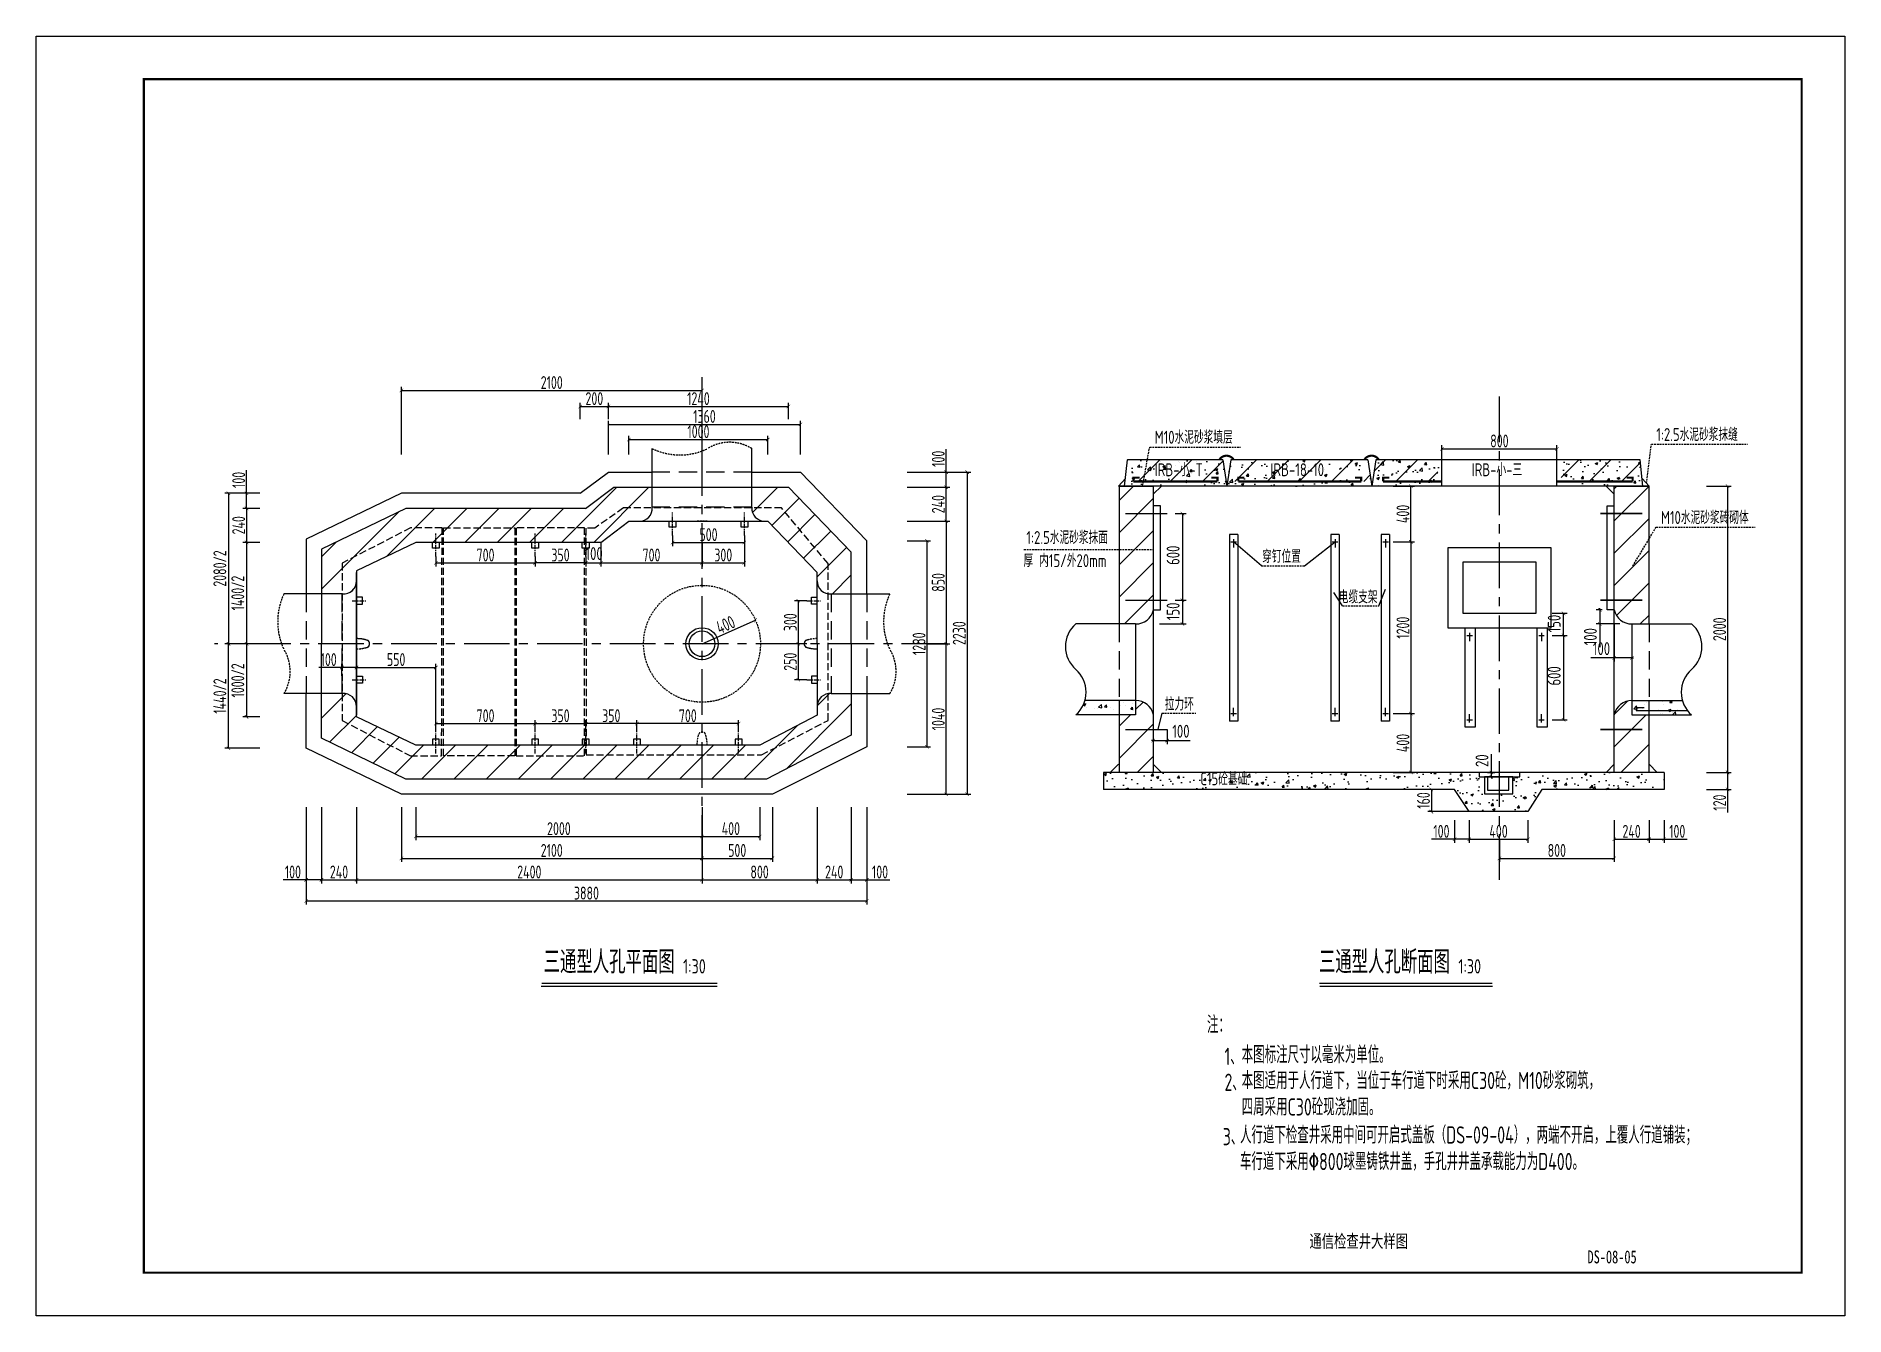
# Model space of a CAD drawing. Extents: x 25276 to 37876, y 29961 to 38871.
import ezdxf
from ezdxf.enums import TextEntityAlignment as Align

# ---------------------------------------------------------------- set-up
doc = ezdxf.new("R2010")
doc.units = 0
for name, pattern in [('CENTER', [50.8, 31.75, -6.35, 6.35, -6.35]), ('DASH', [0.35, 0.25, -0.1]), ('DASHED', [19.05, 12.7, -6.35]), ('HIDDENX2', [19.05, 12.7, -6.35])]:
    doc.linetypes.add(name, pattern=pattern)
doc.layers.get('0').update_dxf_attribs({"color": 5, "linetype": 'CONTINUOUS'})
doc.layers.get('DEFPOINTS').update_dxf_attribs({"linetype": 'CONTINUOUS'})
for name, color, linetype in [('1', 7, 'CONTINUOUS'), ('TK', 6, 'CONTINUOUS'), ('中心线', 1, 'CENTER'), ('尺寸标注', 3, 'CONTINUOUS'), ('标注', 2, 'CONTINUOUS'), ('细线', 7, 'CONTINUOUS'), ('说明', 1, 'CONTINUOUS')]:
    doc.layers.add(name, color=color, linetype=linetype)
doc.styles.get("Standard").update_dxf_attribs({"font": 'tssdeng.shx', "width": 0.7, "bigfont": 'tssdchn.shx'})
doc.styles.add('仿宋体', font='simfang.ttf', dxfattribs={"width": 0.7})
pattern_1 = [(45, (24850.73, 35076.48), (-112.2532, 112.2532), [])]

# ---------------------------------------------------------------- blocks, each defined once
blk = doc.blocks.new('_ARCHTICK')
at = {"color": 0, "linetype": 'ByBlock', "const_width": 0.15}
blk.add_lwpolyline([(-0.5, -0.5), (0.5, 0.5)], dxfattribs=at)

msp = doc.modelspace()

# ---------------------------------------------------------------- hatches: boundary and pattern name
at = {"layer": '1'}
h = msp.add_hatch(dxfattribs=at)
h.set_pattern_fill('AR-CONC', color=256, style=0)
h.set_pattern_definition([(50, (24850.73, 35076.48), (182.1847, -15.939), [19.05, -209.55]), (355, (24850.73, 35076.48), (-35.243, 191.0566), [15.24, -167.64]), (100.451, (24865.92, 35075.15), (146.9425, 175.1167), [16.19, -178.09]), (46.1842, (24850.73, 35127.28), (271.079, -42.0423), [28.575, -314.325]), (96.6356, (24873.32, 35123.77), (237.404, 247.4256), [24.285, -267.135]), (351.184, (24850.73, 35127.28), (237.405, 247.425), [22.86, -251.46]), (21, (24876.13, 35114.58), (151.615, -102.2655), [19.05, -209.55]), (326, (24876.13, 35114.58), (61.802, 184.188), [15.24, -167.64]), (71.4514, (24888.77, 35106.06), (213.4165, 81.923), [16.19, -178.09]), (37.5, (24850.734, 35076.48), (3.0886, 84.55504), [0, -165.608, 0, -170.18, 0, -168.275]), (7.5, (24850.73, 35076.48), (66.8197, 100.1806), [0, -97.028, 0, -161.798, 0, -64.135]), (327.5, (24794.09, 35076.48), (135.5906, -5.72874), [0, -63.5, 0, -198.12, 0, -262.89]), (317.5, (24768.69, 35076.48), (148.1292, 25.4265), [0, -82.55, 0, -131.572, 0, -186.69])])
h.paths.add_polyline_path([(33543, 35921), (32878, 35921), (32859, 35738), (33059, 35738), (33571, 35738)])
h = msp.add_hatch(dxfattribs=at)
h.set_pattern_fill('ANSI31', color=256, scale=50, style=0)
h.set_pattern_definition(pattern_1)
h.paths.add_polyline_path([(33543, 35921), (32878, 35921), (32862, 35770), (33566, 35770)])
h.paths.add_polyline_path([(34554, 35921), (33598, 35921), (33576, 35770), (34577, 35770)])
h = msp.add_hatch(dxfattribs=at)
h.set_pattern_fill('AR-CONC', color=256, style=0)
h.set_pattern_definition([(50, (24880.73, 35076.48), (182.1847, -15.939), [19.05, -209.55]), (355, (24880.73, 35076.48), (-35.2428, 191.0566), [15.24, -167.64]), (100.451, (24895.92, 35075.15), (146.9425, 175.1167), [16.19, -178.09]), (46.1842, (24880.73, 35127.28), (271.079, -42.0423), [28.575, -314.325]), (96.6356, (24903.32, 35123.77), (237.404, 247.4256), [24.285, -267.135]), (351.184, (24880.73, 35127.28), (237.4046, 247.425), [22.86, -251.46]), (21, (24906.13, 35114.58), (151.6149, -102.2655), [19.05, -209.55]), (326, (24906.13, 35114.58), (61.802, 184.188), [15.24, -167.64]), (71.4514, (24918.77, 35106.06), (213.4165, 81.9229), [16.19, -178.09]), (37.5, (24880.734, 35076.48), (3.0886, 84.55504), [0, -165.608, 0, -170.18, 0, -168.275]), (7.5, (24880.73, 35076.48), (66.81966, 100.1806), [0, -97.028, 0, -161.798, 0, -64.135]), (327.5, (24824.09, 35076.48), (135.5906, -5.72874), [0, -63.5, 0, -198.12, 0, -262.89]), (317.5, (24798.69, 35076.48), (148.1292, 25.4265), [0, -82.55, 0, -131.572, 0, -186.69])])
h.paths.add_polyline_path([(33571, 35738), (34581, 35738), (34554, 35921), (33598, 35921)])
h.paths.add_polyline_path([(34581, 35738), (35070, 35738), (35070, 35921), (34609, 35921)])
h.paths.add_polyline_path([(35900, 35738), (36469, 35738), (36451, 35921), (35900, 35921)])
h = msp.add_hatch(dxfattribs=at)
h.set_pattern_fill('ANSI31', color=256, scale=50, style=0)
h.set_pattern_definition(pattern_1)
h.paths.add_polyline_path([(35040, 35921), (34609, 35921), (34586, 35770), (35040, 35770)])
h = msp.add_hatch(dxfattribs=at)
h.set_pattern_fill('ANSI31', color=256, scale=50, style=0)
h.set_pattern_definition(pattern_1)
h.paths.add_polyline_path([(36451, 35921), (35900, 35921), (35900, 35770), (36466, 35770)])
h = msp.add_hatch(dxfattribs=at)
h.set_pattern_fill('ANSI31', color=256, scale=50, style=0)
h.set_pattern_definition(pattern_1)
h.paths.add_polyline_path([(29406, 35493), (29481, 35493, 0.43151), (29568, 35591), (29568, 35730), (29300, 35730), (29104, 35583), (27852, 35583), (27264, 35298), (27264, 34987), (27271, 34987), (27411, 34987, 0.43151), (27508, 35075), (27508, 35136), (27508, 35149), (27921, 35346), (29211, 35346)])
h.paths.add_polyline_path([(30517, 35730), (30262, 35730), (30262, 35591, 0.43151), (30350, 35493), (30373, 35493), (30718, 35136), (30718, 35075, 0.43151), (30815, 34987), (30955, 34987), (30955, 35277)])
h.paths.add_polyline_path([(30955, 34003), (30955, 34293), (30815, 34293, 0.43151), (30718, 34206), (30718, 34144), (30317, 33934), (29915, 33934), (29915, 33697), (30364, 33697)])
h.paths.add_polyline_path([(29915, 33934), (29879, 33934), (27921, 33934), (27508, 34131), (27508, 34206, 0.445046), (27406, 34293), (27406, 34293), (27271, 34293), (27264, 34293), (27264, 33982), (27852, 33697), (29915, 33697)])
h = msp.add_hatch(dxfattribs=at)
h.set_pattern_fill('ANSI31', color=256, scale=50, style=0)
h.set_pattern_definition(pattern_1)
h.paths.add_polyline_path([(33059, 35738), (32821, 35738), (32821, 34778), (32939, 34778, 0.348618), (33059, 34876)])
h.paths.add_polyline_path([(33059, 34146, 0.348618), (32939, 34244), (32936, 34244), (32936, 34145), (32821, 34145), (32821, 33744), (33059, 33744)])
h = msp.add_hatch(dxfattribs=at)
h.set_pattern_fill('ANSI31', color=256, scale=50, style=0)
h.set_pattern_definition(pattern_1)
h.paths.add_polyline_path([(36513, 35738), (36270, 35738), (36270, 34876, 0.348618), (36389, 34778), (36513, 34778)])
h = msp.add_hatch(dxfattribs=at)
h.set_pattern_fill('ANSI31', color=256, scale=50, style=0)
h.set_pattern_definition(pattern_1)
h.paths.add_polyline_path([(36513, 34145), (36393, 34145), (36393, 34244, 0.356779), (36270, 34146), (36270, 33744), (36513, 33744)])
h = msp.add_hatch(dxfattribs=at)
h.set_pattern_fill('AR-CONC', color=256, style=0)
h.set_pattern_definition([(50, (-14155.2, 12662.53), (182.18467, -15.9391), [19.05, -209.55]), (355, (-14155.2, 12662.53), (-35.2428, 191.05664), [15.24, -167.64]), (100.451, (-14140.03, 12661.2), (146.9425, 175.1167), [16.19, -178.09]), (46.1842, (-14155.2, 12713.33), (271.079, -42.0423), [28.575, -314.325]), (96.6356, (-14132.62, 12709.82), (237.4042, 247.4256), [24.285, -267.135]), (351.184, (-14155.2, 12713.33), (237.4046, 247.4251), [22.86, -251.46]), (21, (-14129.8, 12700.63), (151.6149, -102.2655), [19.05, -209.55]), (326, (-14129.8, 12700.63), (61.802, 184.18797), [15.24, -167.64]), (71.4514, (-14117.17, 12692.1), (213.4165, 81.92286), [16.19, -178.09]), (37.5, (-14155.21, 12662.525), (3.0886, 84.55504), [0, -165.608, 0, -170.18, 0, -168.275]), (7.5, (-14155.21, 12662.525), (66.81966, 100.18057), [0, -97.028, 0, -161.798, 0, -64.135]), (327.5, (-14211.85, 12662.525), (135.590595, -5.72874), [0, -63.5, 0, -198.12, 0, -262.89]), (317.5, (-14237.25, 12662.53), (148.12918, 25.4265), [0, -82.55, 0, -131.572, 0, -186.69])])
h.paths.add_polyline_path([(35158, 33626), (35260, 33471), (35470, 33471), (35470, 33596), (35366, 33596), (35366, 33714), (35328, 33714), (35328, 33744), (32712, 33744), (32712, 33626)])
h.paths.add_polyline_path([(35612, 33714), (35564, 33714), (35564, 33596), (35470, 33596), (35470, 33471), (35668, 33471), (35766, 33626), (36617, 33626), (36617, 33744), (35612, 33744)])
h.paths.add_polyline_path([(33370, 33618), (33909, 33618), (33909, 33761), (33370, 33761)], flags=9)

# ---------------------------------------------------------------- linework, layer by layer
at = {"color": 2, "linetype": 'DASH', "ltscale": 200}
for points in [[(29168, 35446), (29105, 35446), (29109, 33866), (30329, 33866), (30793, 34106), (30793, 35198), (30469, 35586), (29368, 35586)], [(28104, 35447), (27884, 35447), (27408, 35201), (27408, 34105), (27884, 33859), (28101, 33859)], [(28610, 33859), (28113, 33859), (28113, 35447), (28610, 35447)], [(28620, 33859), (29097, 33859), (29097, 35447), (28620, 35447)]]:
    msp.add_lwpolyline(points, close=True, dxfattribs=at)
at = {"color": 0, "linetype": 'ByBlock'}
for points, const_width in [([(33274, 35535), (33250, 35559)], 3.6), ([(29099, 35197), (29111, 35209)], 1.8), ([(29217, 35209), (29205, 35197)], 1.8), ([(33250, 34955), (33274, 34931)], 3.6), ([(33274, 34931), (33250, 34955)], 3.6), ([(33250, 34790), (33274, 34766)], 3.6), ([(35929, 34840), (35905, 34864)], 3.6), ([(36157, 34888), (36181, 34864)], 3.6), ([(36181, 34766), (36157, 34790)], 3.6), ([(35929, 34686), (35905, 34710)], 3.6), ([(35911, 34704), (35923, 34692)], 1.8), ([(36258, 34529), (36282, 34553)], 3.6), ([(36405, 34553), (36381, 34529)], 3.6), ([(35905, 34123), (35929, 34099)], 3.6), ([(33047, 33954), (33071, 33978)], 3.6), ([(33167, 33978), (33143, 33954)], 3.6), ([(35402, 33756), (35426, 33732)], 3.6), ([(35426, 33702), (35402, 33726)], 3.6)]:
    msp.add_lwpolyline(points, dxfattribs=dict(at, const_width=const_width))
at = {"layer": '1'}
for p, q in [((29568, 35730), (29568, 35999)), ((30262, 35730), (30262, 35999)), ((32859, 35738), (32878, 35921)), ((33543, 35921), (32878, 35921)), ((33543, 35921), (33571, 35738)), ((33598, 35921), (33571, 35738)), ((34554, 35921), (33598, 35921)), ((34554, 35921), (34581, 35738)), ((34609, 35921), (34581, 35738)), ((36451, 35921), (34609, 35921)), ((35070, 35738), (35070, 35921)), ((35870, 35738), (35870, 35921)), ((36469, 35738), (36451, 35921)), ((29067, 35688), (29263, 35835)), ((29263, 35835), (29568, 35835)), ((30262, 35835), (30601, 35835)), ((30601, 35835), (31063, 35357)), ((32816, 35738), (32865, 35792)), ((36513, 35738), (36464, 35792)), ((27821, 35688), (27157, 35368)), ((29067, 35688), (27821, 35688)), ((29104, 35583), (29300, 35730)), ((29300, 35730), (30517, 35730)), ((29568, 35591), (29568, 35730)), ((30262, 35591), (30262, 35730)), ((30517, 35730), (30955, 35277)), ((32816, 35738), (33059, 35738)), ((32821, 35738), (32821, 34778)), ((33059, 35738), (33059, 33744)), ((33059, 35681), (33116, 35738)), ((36270, 35681), (36213, 35738)), ((36270, 33744), (36270, 35738)), ((36270, 35738), (36513, 35738)), ((36513, 34778), (36513, 35738)), ((27852, 35583), (27264, 35298)), ((29104, 35583), (27852, 35583)), ((32865, 35547), (33155, 35547)), ((32865, 35547), (33155, 35547)), ((33109, 35600), (33059, 35600)), ((33109, 34876), (33109, 35600)), ((36464, 35547), (36174, 35547)), ((36174, 35547), (36464, 35547)), ((36220, 34876), (36220, 35600)), ((36220, 35600), (36270, 35600)), ((29211, 35346), (29406, 35493)), ((29406, 35493), (30373, 35493)), ((29686, 35452), (29686, 35493)), ((29733, 35452), (29686, 35452)), ((29733, 35493), (29733, 35452)), ((30187, 35452), (30187, 35493)), ((30234, 35452), (30187, 35452)), ((30234, 35493), (30234, 35452)), ((30373, 35493), (30718, 35136)), ((27157, 35368), (27157, 34987)), ((27264, 35298), (27264, 34640)), ((27921, 35346), (27508, 35149)), ((29211, 35346), (27921, 35346)), ((28037, 35305), (28037, 35346)), ((28085, 35305), (28037, 35305)), ((28085, 35346), (28085, 35305)), ((28729, 35305), (28729, 35346)), ((28776, 35305), (28729, 35305)), ((28776, 35346), (28776, 35305)), ((29081, 35305), (29081, 35346)), ((29128, 35305), (29081, 35305)), ((29128, 35346), (29128, 35305)), ((31063, 34987), (31063, 35357)), ((33589, 35402), (33589, 34102)), ((33647, 35402), (33589, 35402)), ((33600, 35350), (33639, 35350)), ((33618, 35369), (33618, 35311)), ((33647, 35402), (33647, 34102)), ((34295, 35402), (34295, 34102)), ((34353, 35402), (34295, 35402)), ((34306, 35350), (34345, 35350)), ((34325, 35369), (34325, 35311)), ((34353, 35402), (34353, 34102)), ((34647, 35402), (34647, 34102)), ((34705, 35402), (34647, 35402)), ((34658, 35350), (34698, 35350)), ((34677, 35369), (34677, 35311)), ((34705, 35402), (34705, 34102)), ((35110, 35308), (35110, 34750)), ((35830, 35308), (35110, 35308)), ((35830, 34750), (35830, 35308)), ((30955, 34640), (30955, 35277)), ((35215, 35209), (35215, 34852)), ((35727, 35209), (35215, 35209)), ((35727, 34852), (35727, 35209)), ((27508, 35149), (27508, 34640)), ((27508, 34640), (27508, 35136)), ((30718, 34640), (30718, 35136)), ((27271, 34987), (27002, 34987)), ((27411, 34987), (27271, 34987)), ((27549, 34964), (27508, 34964)), ((27508, 34916), (27549, 34916)), ((27549, 34916), (27549, 34964)), ((30677, 34916), (30677, 34964)), ((30677, 34964), (30718, 34964)), ((30718, 34916), (30677, 34916)), ((30815, 34987), (30955, 34987)), ((30955, 34987), (31223, 34987)), ((32865, 34943), (33155, 34943)), ((32865, 34943), (33155, 34943)), ((36464, 34943), (36174, 34943)), ((36174, 34943), (36464, 34943)), ((32936, 34778), (32519, 34778)), ((32936, 34778), (32936, 34145)), ((32936, 34778), (32936, 34244)), ((33059, 34876), (33109, 34876)), ((35215, 34852), (35727, 34852)), ((36270, 34876), (36220, 34876)), ((36393, 34778), (36393, 34145)), ((36393, 34778), (36809, 34778)), ((36393, 34778), (36393, 34244)), ((35110, 34750), (35830, 34750)), ((35232, 34059), (35232, 34750)), ((35232, 34750), (35302, 34750)), ((35243, 34698), (35282, 34698)), ((35261, 34717), (35261, 34659)), ((35302, 34750), (35302, 34059)), ((35733, 34059), (35733, 34750)), ((35733, 34750), (35803, 34750)), ((35744, 34698), (35783, 34698)), ((35763, 34717), (35763, 34659)), ((35803, 34750), (35803, 34059)), ((27264, 33982), (27264, 34640)), ((27508, 34131), (27508, 34640)), ((27508, 34640), (27508, 34144)), ((30718, 34640), (30718, 34144)), ((30955, 34640), (30955, 34003)), ((27508, 34414), (27549, 34414)), ((27549, 34414), (27549, 34366)), ((30718, 34414), (30677, 34414)), ((30677, 34414), (30677, 34366)), ((27271, 34293), (27002, 34293)), ((27157, 33912), (27157, 34293)), ((27411, 34293), (27271, 34293)), ((27549, 34366), (27508, 34366)), ((30677, 34366), (30718, 34366)), ((30815, 34293), (30955, 34293)), ((30955, 34293), (31223, 34293)), ((31063, 34293), (31063, 33923)), ((32572, 34215), (32582, 34208)), ((32573, 34218), (32588, 34224)), ((32936, 34244), (32582, 34244)), ((32582, 34208), (32588, 34224)), ((32592, 34195), (32592, 34195)), ((32594, 34221), (32594, 34221)), ((32648, 34187), (32648, 34187)), ((32670, 34187), (32670, 34187)), ((32678, 34198), (32698, 34218)), ((32678, 34198), (32701, 34194)), ((32701, 34194), (32698, 34218)), ((32720, 34200), (32732, 34215)), ((32720, 34200), (32735, 34199)), ((32721, 34212), (32721, 34212)), ((32730, 34215), (32730, 34215)), ((32735, 34199), (32732, 34215)), ((32733, 34195), (32733, 34195)), ((32762, 34198), (32762, 34198)), ((32783, 34181), (32783, 34181)), ((32821, 34244), (32821, 33744)), ((32829, 34208), (32829, 34208)), ((32850, 34146), (32850, 34146)), ((32853, 34231), (32853, 34231)), ((32865, 34209), (32865, 34209)), ((32902, 34184), (32914, 34199)), ((32902, 34184), (32917, 34183)), ((32911, 34223), (32911, 34223)), ((32917, 34183), (32914, 34199)), ((32919, 34175), (32919, 34175)), ((32935, 34196), (32936, 34197)), ((32935, 34196), (32936, 34196)), ((33600, 34154), (33639, 34154)), ((33618, 34135), (33618, 34193)), ((34306, 34154), (34345, 34154)), ((34325, 34135), (34325, 34193)), ((34658, 34154), (34698, 34154)), ((34677, 34135), (34677, 34193)), ((35261, 34092), (35261, 34150)), ((35763, 34092), (35763, 34150)), ((36393, 34244), (36746, 34244)), ((36406, 34188), (36426, 34208)), ((36406, 34188), (36429, 34184)), ((36478, 34195), (36422, 34195)), ((36422, 34195), (36422, 34175)), ((36478, 34195), (36422, 34195)), ((36422, 34195), (36422, 34175)), ((36422, 34175), (36782, 34175)), ((36422, 34175), (36782, 34175)), ((36429, 34184), (36426, 34208)), ((36440, 34190), (36440, 34190)), ((36464, 34190), (36464, 34190)), ((36480, 34220), (36480, 34220)), ((36498, 34234), (36498, 34234)), ((36513, 33744), (36513, 34244)), ((36562, 34242), (36562, 34242)), ((36576, 34184), (36576, 34184)), ((36591, 34155), (36591, 34155)), ((36605, 34152), (36605, 34152)), ((36608, 34236), (36608, 34236)), ((36612, 34216), (36612, 34216)), ((36647, 34177), (36665, 34184)), ((36647, 34177), (36650, 34175)), ((36650, 34175), (36660, 34169)), ((36657, 34231), (36668, 34244)), ((36657, 34231), (36673, 34230)), ((36660, 34169), (36662, 34175)), ((36662, 34175), (36665, 34184)), ((36673, 34230), (36670, 34244)), ((36673, 34160), (36673, 34160)), ((36677, 34146), (36697, 34166)), ((36699, 34145), (36697, 34166)), ((36711, 34179), (36711, 34179)), ((36737, 34171), (36737, 34171)), ((36752, 34176), (36752, 34176)), ((27921, 33934), (27508, 34131)), ((30718, 34144), (30317, 33934)), ((32936, 34145), (32529, 34145)), ((32865, 34043), (33155, 34043)), ((32865, 34043), (33155, 34043)), ((33647, 34102), (33589, 34102)), ((34353, 34102), (34295, 34102)), ((34705, 34102), (34647, 34102)), ((35302, 34059), (35232, 34059)), ((35243, 34111), (35282, 34111)), ((35803, 34059), (35733, 34059)), ((35744, 34111), (35783, 34111)), ((36464, 34043), (36174, 34043)), ((36174, 34043), (36464, 34043)), ((36393, 34145), (36809, 34145)), ((36677, 34146), (36682, 34145)), ((27821, 33592), (27157, 33912)), ((27852, 33697), (27264, 33982)), ((30317, 33934), (27921, 33934)), ((28085, 33975), (28037, 33975)), ((28037, 33975), (28037, 33934)), ((28085, 33934), (28085, 33975)), ((28776, 33975), (28729, 33975)), ((28729, 33975), (28729, 33934)), ((28776, 33934), (28776, 33975)), ((29128, 33975), (29081, 33975)), ((29081, 33975), (29081, 33934)), ((29128, 33934), (29128, 33975)), ((29486, 33975), (29438, 33975)), ((29438, 33975), (29438, 33934)), ((29486, 33934), (29486, 33975)), ((30194, 33975), (30146, 33975)), ((30146, 33975), (30146, 33934)), ((30194, 33934), (30194, 33975)), ((30955, 34003), (30364, 33697)), ((31063, 33923), (30405, 33592)), ((32816, 33801), (32759, 33744)), ((33059, 33801), (33116, 33744)), ((36270, 33801), (36213, 33744)), ((36513, 33801), (36570, 33744)), ((30364, 33697), (27852, 33697)), ((36617, 33744), (32712, 33744)), ((32712, 33744), (32712, 33626)), ((35328, 33744), (35328, 33714)), ((35612, 33744), (35328, 33744)), ((35328, 33714), (35612, 33714)), ((35366, 33714), (35366, 33596)), ((35564, 33714), (35366, 33714)), ((35388, 33714), (35388, 33620)), ((35535, 33714), (35388, 33714)), ((35535, 33620), (35535, 33714)), ((35564, 33596), (35564, 33714)), ((35612, 33714), (35612, 33744)), ((36617, 33744), (36617, 33626)), ((30405, 33592), (27821, 33592)), ((35158, 33626), (32712, 33626)), ((35260, 33471), (35158, 33626)), ((35366, 33596), (35564, 33596)), ((35388, 33620), (35535, 33620)), ((35766, 33626), (35668, 33471)), ((36617, 33626), (35766, 33626)), ((35668, 33471), (35260, 33471))]:
    msp.add_line(p, q, dxfattribs=at)
at = {"layer": '1', "linetype": 'DASHED', "ltscale": 10}
for p, q in [((30262, 35835), (29568, 35835)), ((30262, 35591), (29568, 35591)), ((27157, 34987), (27157, 34293)), ((27406, 34987), (27406, 34293)), ((30815, 34987), (30815, 34293)), ((31064, 34987), (31064, 34293)), ((32821, 34778), (32821, 34244)), ((36513, 34778), (36513, 34244))]:
    msp.add_line(p, q, dxfattribs=at)
at = {"layer": '1', "linetype": 'HIDDENX2', "ltscale": 300}
msp.add_line((36513, 35738), (32816, 35738), dxfattribs=at)
at = {"layer": '1', "linetype": 'HIDDENX2'}
for p, q in [((29879, 35493), (29951, 35493)), ((29951, 35493), (29879, 35493)), ((27508, 34676), (27508, 34604)), ((27508, 34604), (27508, 34676)), ((29951, 33934), (29879, 33934))]:
    msp.add_line(p, q, dxfattribs=at)
at = {"layer": '1', "const_width": 15}
for points in [[(33519, 35921, -0.569378), (33619, 35921, -0.569378)], [(34529, 35921, -0.569378), (34630, 35921, -0.569378)]]:
    msp.add_lwpolyline(points, format="xyb", dxfattribs=at)
for points in [[(32920, 35770), (32920, 35797), (32963, 35797)], [(33506, 35770), (33506, 35797), (33463, 35797)], [(33651, 35770), (33651, 35797), (33694, 35797)], [(34507, 35770), (34507, 35797), (34464, 35797)], [(34660, 35770), (34660, 35797), (34703, 35797)], [(36399, 35770), (36399, 35797), (36357, 35797)], [(32920, 35770), (33506, 35770)], [(34507, 35770), (33651, 35770)], [(35070, 35770), (34660, 35770)], [(36399, 35770), (35870, 35770)]]:
    msp.add_lwpolyline(points, dxfattribs=at)
at = {"layer": '1', "linetype": 'HIDDENX2'}
msp.add_circle((29915, 34640), 407, dxfattribs=at)
at = {"layer": '1'}
for radius in [112, 89.3]:
    msp.add_circle((29915, 34640), radius, dxfattribs=at)
at = {"layer": '1', "linetype": 'HIDDENX2'}
for centre, radius, start, end in [((30108, 35748), 295, 58.5556, 121.4444), ((29761, 36408), 453, 244.741, 295.259), ((27412, 34794), 453, 154.741, 205.259), ((31633, 34794), 453, 154.741, 205.259), ((27508, 34425), 251, 70.9688, 89.9956), ((27505, 34408), 268, 74.3227, 89.4214), ((27572, 34639), 27.5, 309.6332, 78.4153), ((27572, 34641), 27.5, 281.5847, 50.3668), ((30654, 34639), 27.5, 101.5847, 230.3668), ((30654, 34641), 27.5, 129.6332, 258.4153), ((30718, 34425), 251, 90.0044, 109.0312), ((30721, 34408), 268, 90.5786, 105.6773), ((26751, 34447), 295, 328.5556, 31.4444), ((27508, 34855), 251, 270.0044, 289.0312), ((27505, 34872), 268, 270.5786, 285.6773), ((30718, 34855), 251, 250.9688, 269.9956), ((30721, 34872), 268, 254.3227, 269.4214), ((30972, 34447), 295, 328.5556, 31.4444), ((29916, 33998), 27.5, 39.6332, 168.4153), ((30147, 33931), 268, 164.3227, 179.4214), ((29700, 33934), 251, 0.0044, 19.0312)]:
    msp.add_arc(centre, radius, start, end, dxfattribs=at)
at = {"layer": '1'}
for centre, radius, start, end in [((29479, 35583), 90.1, 268.706, 4.6568), ((30352, 35583), 90.1, 175.3432, 271.294), ((27418, 35077), 90.1, 265.3432, 1.294), ((30808, 35077), 90.1, 178.706, 274.6568), ((32658, 34620), 211, 131.3007, 228.6993), ((32938, 34902), 124, 269.1682, 347.7097), ((36391, 34902), 124, 192.2903, 270.8318), ((36670, 34620), 211, 311.3007, 48.6993), ((32380, 34303), 211, 311.3007, 48.6993), ((36948, 34303), 211, 131.3007, 228.6993), ((27418, 34204), 90.1, 358.706, 94.6568), ((30808, 34204), 90.1, 85.3432, 181.294), ((32938, 34120), 124, 12.2903, 90.8318), ((36391, 34120), 124, 89.1682, 167.7097)]:
    msp.add_arc(centre, radius, start, end, dxfattribs=at)
at = {"layer": 'DEFPOINTS', "color": 0}
for p in [(33224, 34943), (33101, 34778), (33262, 34778), (35837, 34852), (35917, 34852), (36169, 34778), (36186, 34876), (36270, 34778), (36309, 34778), (36393, 34778), (35837, 34698), (35837, 34698), (36270, 34541), (33059, 34043), (33155, 34043), (35837, 34111), (35917, 34111), (33155, 33966), (35388, 33744), (35388, 33714), (35414, 33744)]:
    msp.add_point(p, dxfattribs=at)
at = {"layer": 'TK', "linetype": 'Continuous'}
for p, q in [((25276, 29961), (25276, 38871)), ((25276, 38871), (37876, 38871)), ((37876, 38871), (37876, 29961)), ((37876, 29961), (25276, 29961))]:
    msp.add_line(p, q, dxfattribs=at)
at = {"layer": 'TK', "linetype": 'Continuous', "const_width": 15}
msp.add_lwpolyline([(26026, 30261), (26026, 38571), (37576, 38571), (37576, 30261), (26026, 30261)], dxfattribs=at)
at = {"layer": '中心线', "linetype": 'CENTER', "ltscale": 10}
for p, q in [((29915, 33130), (29915, 36539)), ((35470, 32996), (35470, 36365)), ((31623, 34640), (26518, 34640))]:
    msp.add_line(p, q, dxfattribs=at)
at = {"layer": '中心线', "linetype": 'CENTER'}
for p, q in [((29710, 35394), (29710, 35555)), ((30210, 35394), (30210, 35555)), ((28061, 35247), (28061, 35408)), ((28752, 35247), (28752, 35408)), ((29105, 35247), (29105, 35408)), ((27477, 34940), (27578, 34940)), ((30646, 34940), (30746, 34940)), ((27477, 34390), (27578, 34390)), ((30646, 34390), (30746, 34390)), ((28061, 33875), (28061, 34036)), ((28752, 33875), (28752, 34036)), ((29105, 33875), (29105, 34036)), ((29462, 33875), (29462, 34036)), ((30170, 33875), (30170, 34036))]:
    msp.add_line(p, q, dxfattribs=at)
at = {"layer": '标注'}
for p, q in [((27821, 35959), (27821, 36429)), ((29915, 35959), (29915, 36429)), ((27821, 36404), (29915, 36404)), ((29067, 36203), (29067, 36317)), ((29067, 36292), (29263, 36292)), ((29263, 36203), (29263, 36317)), ((29263, 36203), (29263, 36317)), ((29263, 36292), (30517, 36292)), ((30517, 36203), (30517, 36317)), ((29263, 35959), (29263, 36193)), ((29263, 36168), (30601, 36168)), ((30601, 35959), (30601, 36193)), ((29406, 35959), (29406, 36087)), ((29406, 36062), (30373, 36062)), ((30373, 35959), (30373, 36087)), ((31616, 35835), (31616, 35996)), ((35070, 35921), (35070, 36022)), ((35070, 35997), (35870, 35997)), ((35870, 35921), (35870, 36022)), ((26742, 35688), (26742, 35849)), ((31345, 35835), (31641, 35835)), ((31616, 35730), (31616, 35835)), ((31641, 35835), (31787, 35835)), ((31762, 35835), (31762, 33592)), ((26834, 35688), (26591, 35688)), ((26616, 35688), (26616, 34640)), ((26834, 35688), (26717, 35688)), ((26742, 35583), (26742, 35688)), ((31345, 35730), (31641, 35730)), ((31345, 35730), (31641, 35730)), ((31616, 35730), (31616, 35718)), ((31616, 35493), (31616, 35730)), ((34731, 35738), (34878, 35738)), ((34853, 35350), (34853, 35738)), ((36912, 35738), (37084, 35738)), ((37059, 35738), (37059, 33744)), ((26834, 35583), (26717, 35583)), ((26834, 35583), (26717, 35583)), ((26742, 35583), (26742, 35346)), ((26742, 35583), (26742, 35571)), ((33212, 35547), (33287, 35547)), ((33262, 35547), (33262, 34943)), ((31345, 35493), (31641, 35493)), ((31345, 35493), (31641, 35493)), ((31616, 35493), (31616, 34640)), ((26834, 35346), (26717, 35346)), ((26834, 35346), (26717, 35346)), ((26742, 35346), (26742, 34640)), ((29211, 35346), (29211, 35178)), ((29211, 35346), (29211, 35178)), ((29710, 35394), (29710, 35320)), ((29710, 35345), (30210, 35345)), ((29915, 35346), (29915, 35178)), ((29915, 35345), (29915, 35178)), ((30210, 35394), (30210, 35320)), ((30210, 35320), (30210, 35178)), ((31345, 35357), (31507, 35357)), ((31482, 35357), (31482, 33923)), ((34731, 35350), (34878, 35350)), ((34731, 35350), (34878, 35350)), ((34853, 35350), (34853, 34154)), ((28061, 35247), (28061, 35178)), ((28061, 35203), (28752, 35203)), ((28752, 35247), (28752, 35178)), ((28752, 35247), (28752, 35178)), ((29105, 35203), (28752, 35203)), ((29105, 35203), (29093, 35203)), ((29105, 35247), (29105, 35178)), ((29105, 35247), (29105, 35178)), ((29105, 35203), (29211, 35203)), ((29211, 35203), (29915, 35203)), ((29915, 35203), (30210, 35203)), ((30646, 34940), (30560, 34940)), ((30585, 34940), (30585, 34640)), ((33212, 34943), (33287, 34943)), ((33224, 34943), (33287, 34943)), ((33262, 34943), (33262, 34778)), ((29915, 34640), (30288, 34804)), ((33101, 34778), (33287, 34778)), ((35837, 34852), (35942, 34852)), ((35917, 34698), (35917, 34852)), ((36186, 34876), (36144, 34876)), ((36309, 34778), (36144, 34778)), ((36169, 34876), (36169, 34888)), ((36169, 34876), (36169, 34778)), ((36169, 34778), (36169, 34616)), ((36270, 34778), (36270, 34516)), ((36393, 34778), (36393, 34516)), ((35837, 34698), (35942, 34698)), ((35837, 34698), (35942, 34698)), ((35917, 34698), (35917, 34111)), ((26834, 34640), (26591, 34640)), ((26834, 34640), (26591, 34640)), ((26616, 33912), (26616, 34640)), ((26834, 34640), (26717, 34640)), ((26834, 34640), (26717, 34640)), ((26742, 34640), (26742, 34131)), ((30646, 34640), (30560, 34640)), ((30646, 34640), (30560, 34640)), ((30585, 34640), (30585, 34390)), ((31482, 34640), (31641, 34640)), ((31482, 34640), (31641, 34640)), ((31616, 33592), (31616, 34640)), ((36270, 34541), (36108, 34541)), ((36393, 34541), (36270, 34541)), ((36393, 34541), (36405, 34541)), ((27406, 34475), (27245, 34475)), ((27406, 34416), (27406, 34500)), ((27508, 34475), (27406, 34475)), ((27508, 34414), (27508, 34500)), ((27508, 34416), (27508, 34500)), ((27508, 34475), (28061, 34475)), ((27508, 34475), (27520, 34475)), ((28061, 34036), (28061, 34500)), ((30646, 34390), (30560, 34390)), ((34731, 34154), (34878, 34154)), ((34731, 34154), (34878, 34154)), ((34853, 34154), (34853, 33744)), ((26834, 34131), (26717, 34131)), ((28061, 34036), (28061, 34109)), ((28061, 34084), (28752, 34084)), ((28752, 34036), (28752, 34109)), ((28752, 34036), (28752, 34109)), ((28752, 34084), (29105, 34084)), ((29105, 34036), (29105, 34109)), ((29105, 34036), (29105, 34109)), ((29462, 34084), (29105, 34084)), ((29462, 34036), (29462, 34109)), ((29462, 34036), (29462, 34109)), ((30170, 34084), (29462, 34084)), ((30170, 34036), (30170, 34109)), ((33059, 34043), (33059, 33941)), ((33155, 34043), (33155, 33941)), ((35837, 34111), (35942, 34111)), ((26834, 33912), (26591, 33912)), ((31345, 33923), (31507, 33923)), ((33059, 33966), (33047, 33966)), ((33059, 33966), (33155, 33966)), ((33155, 33966), (33316, 33966)), ((35414, 33744), (35414, 33871)), ((34731, 33744), (34878, 33744)), ((35388, 33744), (35439, 33744)), ((35388, 33714), (35439, 33714)), ((35414, 33714), (35414, 33744)), ((35414, 33714), (35414, 33702)), ((36912, 33744), (37084, 33744)), ((36912, 33744), (37084, 33744)), ((37059, 33744), (37059, 33756)), ((37059, 33744), (37059, 33626)), ((31345, 33592), (31641, 33592)), ((31641, 33592), (31787, 33592)), ((35158, 33626), (34971, 33626)), ((34996, 33626), (34996, 33471)), ((36912, 33626), (37084, 33626)), ((37059, 33626), (37059, 33465)), ((27157, 33502), (27157, 32971)), ((27264, 33502), (27264, 32971)), ((27264, 33502), (27264, 32971)), ((27508, 33502), (27508, 32971)), ((27508, 33502), (27508, 32971)), ((27821, 33502), (27821, 33121)), ((27921, 33502), (27921, 33273)), ((29915, 33502), (29915, 32971)), ((29915, 33502), (29915, 32971)), ((29915, 33502), (29915, 33121)), ((29915, 33502), (29915, 33121)), ((29915, 33502), (29915, 33273)), ((29915, 33502), (29915, 33273)), ((30317, 33502), (30317, 33273)), ((30405, 33502), (30405, 33121)), ((30718, 33502), (30718, 32971)), ((30718, 33502), (30718, 32971)), ((30955, 33502), (30955, 32971)), ((30955, 33502), (30955, 32971)), ((31063, 33502), (31063, 32971)), ((35260, 33471), (34971, 33471)), ((35158, 33412), (35158, 33254)), ((35260, 33412), (35260, 33254)), ((35260, 33412), (35260, 33254)), ((35668, 33412), (35668, 33254)), ((36270, 33412), (36270, 33121)), ((36270, 33412), (36270, 33254)), ((36513, 33412), (36513, 33254)), ((36513, 33412), (36513, 33254)), ((36617, 33412), (36617, 33254)), ((27921, 33298), (29915, 33298)), ((29915, 33298), (30317, 33298)), ((35158, 33279), (34997, 33279)), ((35260, 33279), (35158, 33279)), ((35260, 33279), (35668, 33279)), ((35260, 33279), (35272, 33279)), ((35470, 33279), (35470, 33121)), ((36270, 33279), (36513, 33279)), ((36513, 33279), (36501, 33279)), ((36513, 33279), (36617, 33279)), ((36617, 33279), (36778, 33279)), ((27821, 33146), (29915, 33146)), ((29915, 33146), (30405, 33146)), ((35470, 33146), (36270, 33146)), ((27157, 32996), (26996, 32996)), ((27264, 32996), (27157, 32996)), ((27157, 32971), (27157, 32824)), ((27264, 32996), (27508, 32996)), ((27264, 32996), (27276, 32996)), ((27508, 32996), (29915, 32996)), ((29915, 32996), (30718, 32996)), ((30718, 32996), (30955, 32996)), ((30955, 32996), (30943, 32996)), ((30955, 32996), (31063, 32996)), ((31063, 32996), (31224, 32996)), ((31063, 32971), (31063, 32824)), ((27157, 32849), (31063, 32849))]:
    msp.add_line(p, q, dxfattribs=at)
at = {"layer": '细线'}
for p, q in [((28794, 32257), (30021, 32257)), ((34220, 32257), (35421, 32257))]:
    msp.add_line(p, q, dxfattribs=at)
at = {"layer": '细线', "const_width": 10}
for points in [[(28797, 32275), (30021, 32275)], [(34215, 32275), (35421, 32275)]]:
    msp.add_lwpolyline(points, dxfattribs=at)
at = {"layer": '说明', "linetype": 'HIDDENX2'}
for p, q in [((32984, 35738), (33034, 36010)), ((33034, 36010), (33667, 36010)), ((36495, 35758), (36529, 36030)), ((36529, 36030), (37199, 36030)), ((36399, 35180), (36561, 35452)), ((36561, 35452), (37252, 35452)), ((32158, 35296), (33059, 35296)), ((33813, 35183), (34113, 35183)), ((34378, 34904), (34629, 34904)), ((33119, 34157), (33356, 34157))]:
    msp.add_line(p, q, dxfattribs=at)
at = {"layer": '说明'}
for p, q in [((33813, 35183), (33618, 35350)), ((34113, 35183), (34325, 35350)), ((34378, 34904), (34317, 34998)), ((34629, 34904), (34677, 35020)), ((33119, 34157), (33090, 34043))]:
    msp.add_line(p, q, dxfattribs=at)

# ---------------------------------------------------------------- block references
at = {"layer": '标注'}
for p, xscale, yscale, zscale, rotation in [((27821, 36404), 24, 24, 24, 180), ((29067, 36292), 24, 24, 24, 180), ((29263, 36292), 12, 12, 12, 180), ((29263, 36168), 12, 12, 12, 180), ((29406, 36062), 24, 24, 24, 180), ((35070, 35997), 24, 24, 24, 180), ((31616, 35835), 24, 24, 24, 270), ((31762, 35835), 24, 24, 24, 90), ((26616, 35688), 24, 24, 24, 90), ((26742, 35688), 24, 24, 24, 270), ((31616, 35730), 24, 24, 24, 90), ((31616, 35730), 12, 12, 12, 90), ((34853, 35738), 24, 24, 24, 90), ((37059, 35738), 24, 24, 24, 90), ((26742, 35583), 24, 24, 24, 90), ((26742, 35583), 12, 12, 12, 90), ((31616, 35493), 24, 24, 24, 90), ((31616, 35493), 12, 12, 12, 270), ((26742, 35346), 24, 24, 24, 270), ((26742, 35346), 12, 12, 12, 90), ((29710, 35345), 24, 24, 24, 180), ((31482, 35357), 24, 24, 24, 90), ((34853, 35350), 24, 24, 24, 270), ((34853, 35350), 12, 12, 12, 90), ((28061, 35203), 24, 24, 24, 180), ((28752, 35203), 12, 12, 12, 180), ((29211, 35203), 24, 24, 24, 180), ((29915, 35203), 12, 12, 12, 180), ((30585, 34940), 24, 24, 24, 90), ((30288, 34804), 24, 24, 24, 23.78979373770097), ((26616, 34640), 24, 24, 24, 90), ((26742, 34640), 24, 24, 24, 270), ((30585, 34640), 24, 24, 24, 270), ((31616, 34640), 24, 24, 24, 90), ((26616, 34640), 12, 12, 12, 270), ((26742, 34640), 12, 12, 12, 90), ((30585, 34640), 12, 12, 12, 90), ((31616, 34640), 12, 12, 12, 270), ((27508, 34475), 24, 24, 24, 180), ((27508, 34475), 12, 12, 12, 180), ((30585, 34390), 24, 24, 24, 270), ((34853, 34154), 24, 24, 24, 270), ((34853, 34154), 12, 12, 12, 90), ((26742, 34131), 24, 24, 24, 270), ((28061, 34084), 24, 24, 24, 180), ((28752, 34084), 12, 12, 12, 180), ((29105, 34084), 12, 12, 12, 180), ((29462, 34084), 24, 24, 24, 180), ((26616, 33912), 24, 24, 24, 270), ((31482, 33923), 24, 24, 24, 270), ((34853, 33744), 24, 24, 24, 270), ((37059, 33744), 24, 24, 24, 270), ((37059, 33744), 12, 12, 12, 270), ((31616, 33592), 24, 24, 24, 270), ((31762, 33592), 24, 24, 24, 270), ((34996, 33626), 24, 24, 24, 90), ((37059, 33626), 24, 24, 24, 90), ((34996, 33471), 24, 24, 24, 270), ((27921, 33298), 24, 24, 24, 180), ((29915, 33298), 12, 12, 12, 180), ((35260, 33279), 24, 24, 24, 180), ((35260, 33279), 12, 12, 12, 180), ((36270, 33279), 24, 24, 24, 180), ((36617, 33279), 24, 24, 24, 180), ((27821, 33146), 24, 24, 24, 180), ((29915, 33146), 12, 12, 12, 180), ((35470, 33146), 24, 24, 24, 180), ((27264, 32996), 24, 24, 24, 180), ((27264, 32996), 12, 12, 12, 180), ((27508, 32996), 12, 12, 12, 180), ((29915, 32996), 12, 12, 12, 180), ((30718, 32996), 12, 12, 12, 180), ((31063, 32996), 24, 24, 24, 180), ((27157, 32849), 24, 24, 24, 180)]:
    msp.add_blockref('_ARCHTICK', p, dxfattribs=dict(at, xscale=xscale, yscale=yscale, zscale=zscale, rotation=rotation))
for p, xscale, yscale, zscale in [((29915, 36404), 24, 24, 24), ((29263, 36292), 24, 24, 24), ((30517, 36292), 24, 24, 24), ((30601, 36168), 24, 24, 24), ((30373, 36062), 24, 24, 24), ((35870, 35997), 24, 24, 24), ((30210, 35345), 24, 24, 24), ((28752, 35203), 24, 24, 24), ((29105, 35203), 24, 24, 24), ((29915, 35203), 24, 24, 24), ((30210, 35203), 24, 24, 24), ((27406, 34475), 24, 24, 24), ((28061, 34475), 24, 24, 24), ((28752, 34084), 24, 24, 24), ((29105, 34084), 24, 24, 24), ((29462, 34084), 12, 12, 12), ((30170, 34084), 24, 24, 24), ((29915, 33298), 24, 24, 24), ((30317, 33298), 24, 24, 24), ((35158, 33279), 24, 24, 24), ((35668, 33279), 24, 24, 24), ((36513, 33279), 24, 24, 24), ((36513, 33279), 12, 12, 12), ((29915, 33146), 24, 24, 24), ((30405, 33146), 24, 24, 24), ((36270, 33146), 24, 24, 24), ((27157, 32996), 24, 24, 24), ((27508, 32996), 24, 24, 24), ((29915, 32996), 24, 24, 24), ((30718, 32996), 24, 24, 24), ((30955, 32996), 24, 24, 24), ((30955, 32996), 12, 12, 12), ((31063, 32849), 24, 24, 24)]:
    msp.add_blockref('_ARCHTICK', p, dxfattribs=dict(at, xscale=xscale, yscale=yscale, zscale=zscale))

# ---------------------------------------------------------------- texts
at = {"layer": 'TK', "color": 0, "linetype": 'Continuous', "style": '仿宋体', "width": 0.7}
for s, p in [('通信检查井大样图', (34490, 30482)), ('DS-08-05', (36255, 30371))]:
    msp.add_text(s, height=90, dxfattribs=at).set_placement(p, align=Align.MIDDLE)
at = {"layer": '尺寸标注', "width": 0.7}
for s, p in [('注：', (33433, 31928)), ('1、', (33555, 31707)), ('本图标注尺寸以毫米为单位。', (33675, 31719)), ('2、', (33555, 31527)), ('本图适用于人行道下，当位于车行道下时采用C30砼，M10砂浆砌筑，', (33675, 31539)), ('四周采用C30砼现浇加固。', (33675, 31355)), ('3、', (33543, 31148)), ('人行道下检查井采用中间可开启式盖板（DS-09-04），两端不开启，上覆人行道铺装；', (33663, 31160)), ('车行道下采用%%130800球墨铸铁井盖，手孔井井盖承载能力为D400。', (33663, 30975))]:
    msp.add_text(s, height=120, dxfattribs=at).set_placement(p)
at = {"layer": '标注', "width": 0.75}
for p in [(29103, 35223), (36121, 34561), (33191, 33986)]:
    msp.add_text('100', height=90, dxfattribs=at).set_placement(p)
for s, p in [('600', (33242, 35189)), ('150', (33242, 34804)), ('150', (35897, 34719)), ('100', (36149, 34629)), ('600', (35897, 34349)), ('20', (35394, 33782))]:
    msp.add_text(s, height=90, rotation=90, dxfattribs=at).set_placement(p)
at = {"layer": '标注', "char_height": 90, "attachment_point": 5}
for s, insert in [('\\A1;2100', (28868, 36459)), ('\\A1;200', (29165, 36347)), ('\\A1;1240', (29890, 36347)), ('\\A1;1000', (29890, 36117)), ('\\A1;1360', (29932, 36223)), ('\\A1;800', (35470, 36052)), ('\\A1;500', (29960, 35400)), ('\\A1;700', (28407, 35258)), ('\\A1;350', (28929, 35258)), ('\\A1;700', (29563, 35258)), ('\\A1;300', (30063, 35258)), ('\\A1;100', (27314, 34530)), ('\\A1;550', (27784, 34530)), ('\\A1;700', (28407, 34139)), ('\\A1;350', (28929, 34139)), ('\\A1;350', (29283, 34139)), ('\\A1;700', (29816, 34139)), ('\\A1;2000', (28918, 33353)), ('\\A1;400', (30116, 33353)), ('\\A1;100', (35066, 33334)), ('\\A1;400', (35464, 33334)), ('\\A1;240', (36391, 33334)), ('\\A1;100', (36709, 33334)), ('\\A1;2100', (28868, 33201)), ('\\A1;500', (30160, 33201)), ('\\A1;800', (35870, 33201)), ('\\A1;100', (27065, 33051)), ('\\A1;240', (27386, 33051)), ('\\A1;2400', (28712, 33051)), ('\\A1;800', (30316, 33051)), ('\\A1;240', (30836, 33051)), ('\\A1;100', (31155, 33051)), ('\\A1;3880', (29110, 32904))]:
    msp.add_mtext(s, dxfattribs=dict(at, insert=insert))
for s, insert, rotation in [('\\A1;100', (31561, 35928), 90), ('\\A1;100', (26687, 35781), 90), ('\\A1;240', (31561, 35612), 90), ('\\A1;400', (34798, 35544), 90), ('\\A1;240', (26687, 35465), 90), ('\\A1;2080/2', (26556, 35164), 90), ('\\A1;1400/2', (26681, 34993), 90), ('\\A1;850', (31561, 35067), 90), ('\\A1;400', (30079, 34773), 23.7898), ('\\A1;300', (30530, 34790), 90), ('\\A1;2230', (31707, 34714), 90), ('\\A1;1200', (34798, 34752), 90), ('\\A1;2000', (37004, 34741), 90), ('\\A1;1280', (31427, 34640), 90), ('\\A1;250', (30530, 34515), 90), ('\\A1;1000/2', (26681, 34385), 90), ('\\A1;1440/2', (26556, 34276), 90), ('\\A1;1040', (31561, 34116), 90), ('\\A1;400', (34798, 33949), 90), ('\\A1;160', (34941, 33549), 90), ('\\A1;120', (37004, 33534), 90)]:
    msp.add_mtext(s, dxfattribs=dict(at, insert=insert, rotation=rotation))
at = {"layer": '细线', "width": 0.75}
for s, height, p in [('三通型人孔平面图', 160, (28812, 32344)), ('三通型人孔断面图', 160, (34213, 32344)), ('1:30', 100, (29783, 32344)), ('1:30', 100, (35184, 32344))]:
    msp.add_text(s, height=height, dxfattribs=at).set_placement(p)
at = {"layer": '说明', "linetype": 'HIDDENX2', "width": 0.75}
for s, p in [('M10水泥砂浆填层', (33068, 36033)), ('1:2.5水泥砂浆抹缝', (36563, 36052)), ('IRB-小-T', (33069, 35807)), ('IRB-18-10', (33875, 35807)), ('IRB-小-三', (35277, 35807)), ('M10水泥砂浆砖砌体', (36595, 35474)), ('1:2.5水泥砂浆抹面', (32175, 35335)), ('穿钉位置', (33817, 35203)), ('厚 内15/外20mm', (32155, 35174)), ('电缆支架', (34351, 34921)), ('拉力环', (33139, 34175)), ('C15砼基础', (33386, 33655))]:
    msp.add_text(s, height=90, dxfattribs=at).set_placement(p)

doc.saveas('drawing.dxf')
